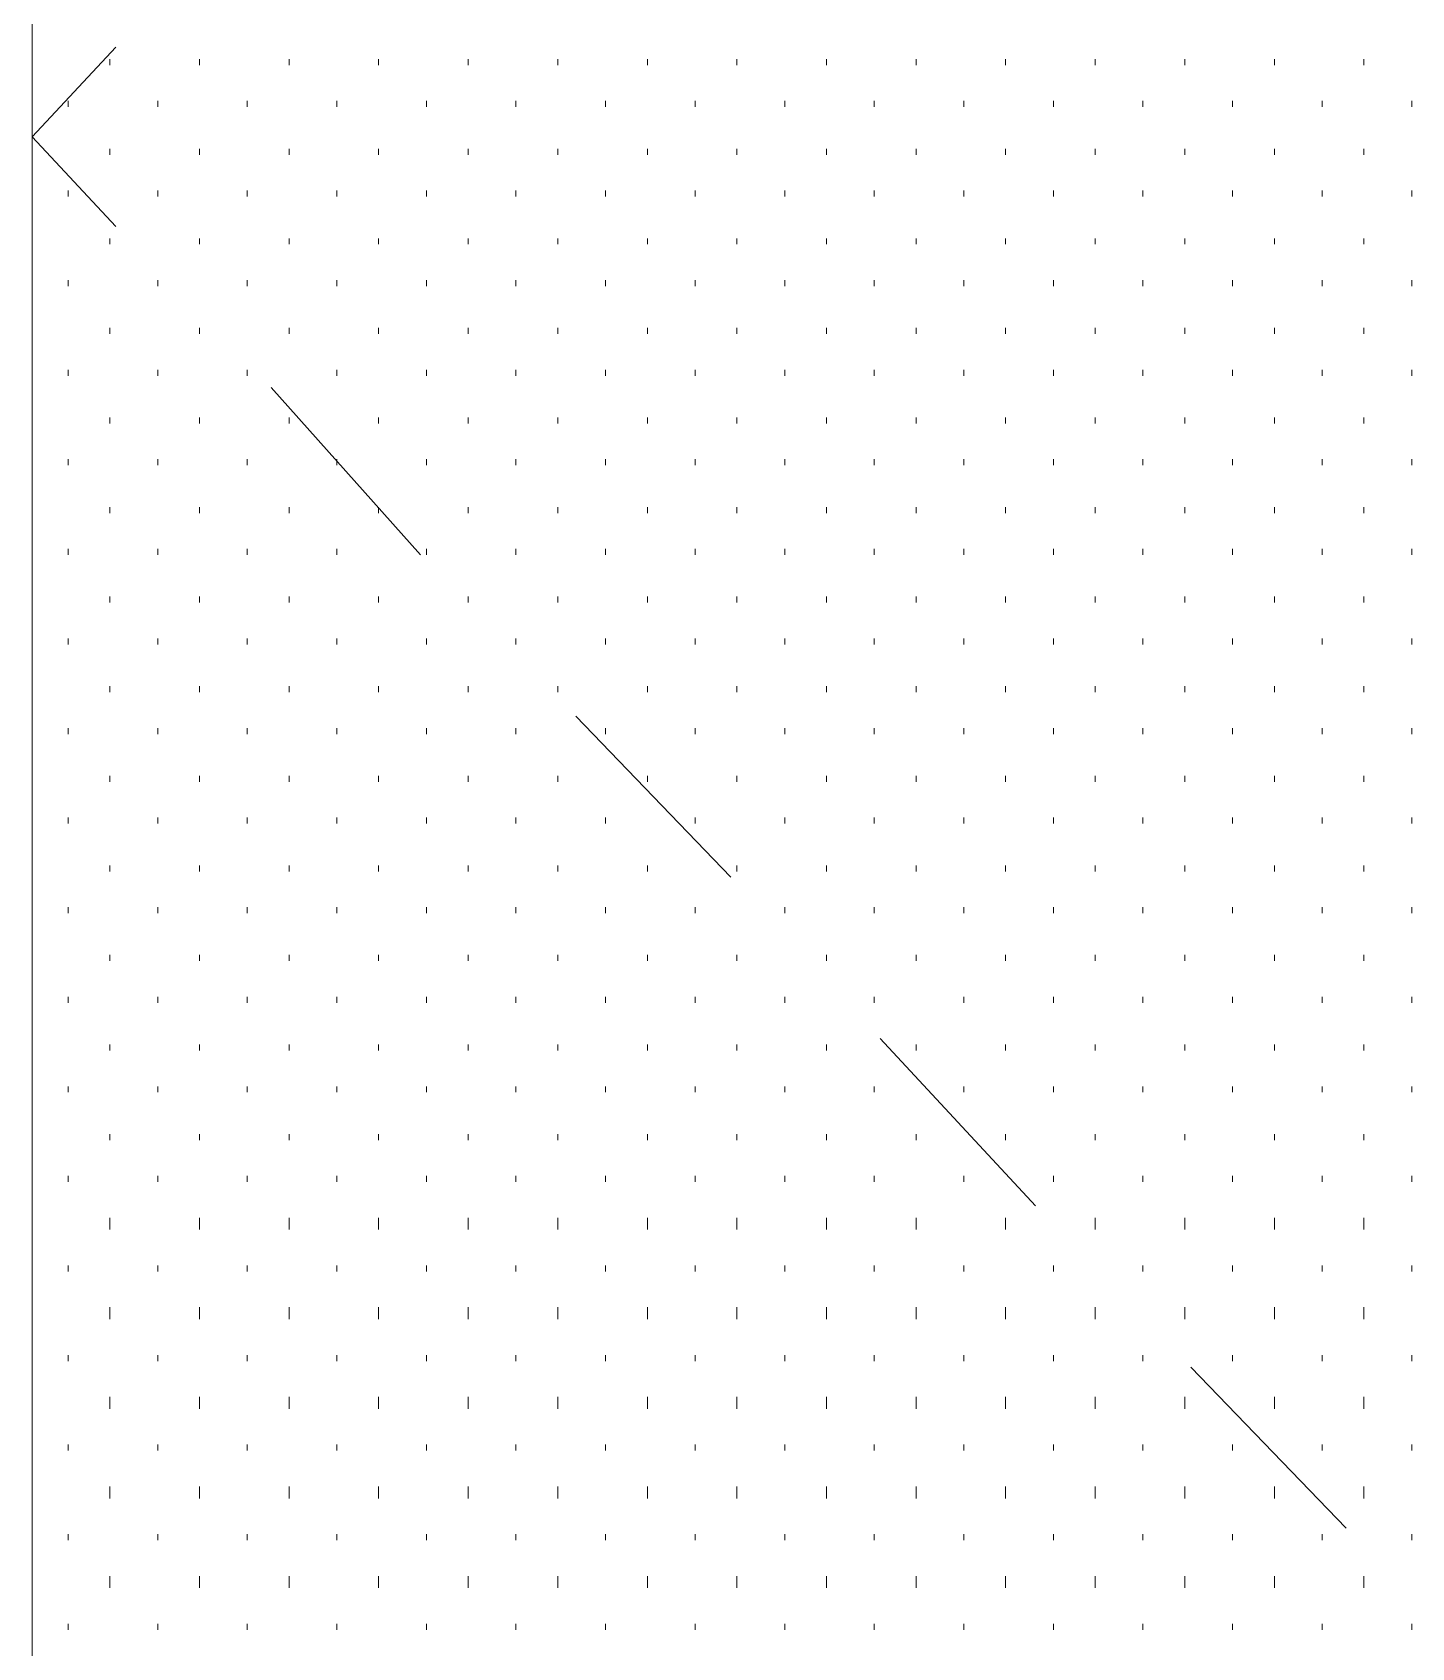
# Model space of a CAD drawing. Header units: inches. Extents: x -6061 to 13621, y -296 to 7483.
# Drawn here: x 12259.52 to 12278.02, y 148.19 to 169.85 of the extents above; entities that cross this region are included whole.
import ezdxf

# ---------------------------------------------------------------- set-up
doc = ezdxf.new("R2010")
doc.units = ezdxf.units.IN
doc.header["$MEASUREMENT"] = 0
doc.layers.get('0').update_dxf_attribs({"linetype": 'CONTINUOUS'})

msp = doc.modelspace()

# ---------------------------------------------------------------- linework, layer by layer
at = {"color": 7, "linetype": 'Continuous', "lineweight": 9, "true_color": 0x000007}
for p, q in [((12259.52316, 126.40098), (12259.52316, 210.41591)), ((12259.52316, 207.93311), (12259.52316, 128.88379)), ((12260.64443, 169.64985), (12259.52316, 168.44849)), ((12260.64443, 167.24714), (12259.52316, 168.44849)), ((12264.72904, 162.84216), (12262.72678, 165.08469)), ((12268.89375, 158.51727), (12266.81139, 160.67972)), ((12272.97836, 154.11229), (12270.89601, 156.35483)), ((12277.14307, 149.78741), (12275.06071, 151.94985))]:
    msp.add_line(p, q, dxfattribs=at)
at = {"color": 7, "linetype": 'Continuous', "lineweight": 9, "true_color": 0xffffff}
for p, q in [((12260.56433, 169.40958), (12260.56433, 169.48967)), ((12261.76569, 169.40958), (12261.76569, 169.48967)), ((12262.96705, 169.40958), (12262.96705, 169.48967)), ((12264.16841, 169.40958), (12264.16841, 169.48967)), ((12265.36976, 169.40958), (12265.36976, 169.48967)), ((12266.57112, 169.40958), (12266.57112, 169.48967)), ((12267.77248, 169.40958), (12267.77248, 169.48967)), ((12268.97384, 169.40958), (12268.97384, 169.48967)), ((12270.17519, 169.40958), (12270.17519, 169.48967)), ((12271.37655, 169.40958), (12271.37655, 169.48967)), ((12272.57791, 169.40958), (12272.57791, 169.48967)), ((12273.77927, 169.40958), (12273.77927, 169.48967)), ((12274.98062, 169.40958), (12274.98062, 169.48967)), ((12276.18198, 169.40958), (12276.18198, 169.48967)), ((12277.38334, 169.40958), (12277.38334, 169.48967)), ((12260.0037, 168.84895), (12260.0037, 168.92904)), ((12261.20506, 168.84895), (12261.20506, 168.92904)), ((12262.40642, 168.84895), (12262.40642, 168.92904)), ((12263.60777, 168.84895), (12263.60777, 168.92904)), ((12264.80913, 168.84895), (12264.80913, 168.92904)), ((12266.01049, 168.84895), (12266.01049, 168.92904)), ((12267.21185, 168.84895), (12267.21185, 168.92904)), ((12268.4132, 168.84895), (12268.4132, 168.92904)), ((12269.61456, 168.84895), (12269.61456, 168.92904)), ((12270.81592, 168.84895), (12270.81592, 168.92904)), ((12272.01728, 168.84895), (12272.01728, 168.92904)), ((12273.21863, 168.84895), (12273.21863, 168.92904)), ((12274.41999, 168.84895), (12274.41999, 168.92904)), ((12275.62135, 168.84895), (12275.62135, 168.92904)), ((12276.82271, 168.84895), (12276.82271, 168.92904)), ((12278.02406, 168.84895), (12278.02406, 168.92904)), ((12260.56433, 168.20822), (12260.56433, 168.28831)), ((12261.76569, 168.20822), (12261.76569, 168.28831)), ((12262.96705, 168.20822), (12262.96705, 168.28831)), ((12264.16841, 168.20822), (12264.16841, 168.28831)), ((12265.36976, 168.20822), (12265.36976, 168.28831)), ((12266.57112, 168.20822), (12266.57112, 168.28831)), ((12267.77248, 168.20822), (12267.77248, 168.28831)), ((12268.97384, 168.20822), (12268.97384, 168.28831)), ((12270.17519, 168.20822), (12270.17519, 168.28831)), ((12271.37655, 168.20822), (12271.37655, 168.28831)), ((12272.57791, 168.20822), (12272.57791, 168.28831)), ((12273.77927, 168.20822), (12273.77927, 168.28831)), ((12274.98062, 168.20822), (12274.98062, 168.28831)), ((12276.18198, 168.20822), (12276.18198, 168.28831)), ((12277.38334, 168.20822), (12277.38334, 168.28831)), ((12260.0037, 167.64759), (12260.0037, 167.72768)), ((12261.20506, 167.64759), (12261.20506, 167.72768)), ((12262.40642, 167.64759), (12262.40642, 167.72768)), ((12263.60777, 167.64759), (12263.60777, 167.72768)), ((12264.80913, 167.64759), (12264.80913, 167.72768)), ((12266.01049, 167.64759), (12266.01049, 167.72768)), ((12267.21185, 167.64759), (12267.21185, 167.72768)), ((12268.4132, 167.64759), (12268.4132, 167.72768)), ((12269.61456, 167.64759), (12269.61456, 167.72768)), ((12270.81592, 167.64759), (12270.81592, 167.72768)), ((12272.01728, 167.64759), (12272.01728, 167.72768)), ((12273.21863, 167.64759), (12273.21863, 167.72768)), ((12274.41999, 167.64759), (12274.41999, 167.72768)), ((12275.62135, 167.64759), (12275.62135, 167.72768)), ((12276.82271, 167.64759), (12276.82271, 167.72768)), ((12278.02406, 167.64759), (12278.02406, 167.72768)), ((12260.56433, 167.00686), (12260.56433, 167.08696)), ((12261.76569, 167.00686), (12261.76569, 167.08696)), ((12262.96705, 167.00686), (12262.96705, 167.08696)), ((12264.16841, 167.00686), (12264.16841, 167.08696)), ((12265.36976, 167.00686), (12265.36976, 167.08696)), ((12266.57112, 167.00686), (12266.57112, 167.08696)), ((12267.77248, 167.00686), (12267.77248, 167.08696)), ((12268.97384, 167.00686), (12268.97384, 167.08696)), ((12270.17519, 167.00686), (12270.17519, 167.08696)), ((12271.37655, 167.00686), (12271.37655, 167.08696)), ((12272.57791, 167.00686), (12272.57791, 167.08696)), ((12273.77927, 167.00686), (12273.77927, 167.08696)), ((12274.98062, 167.00686), (12274.98062, 167.08696)), ((12276.18198, 167.00686), (12276.18198, 167.08696)), ((12277.38334, 167.00686), (12277.38334, 167.08696)), ((12260.0037, 166.44623), (12260.0037, 166.52632)), ((12261.20506, 166.44623), (12261.20506, 166.52632)), ((12262.40642, 166.44623), (12262.40642, 166.52632)), ((12263.60777, 166.44623), (12263.60777, 166.52632)), ((12264.80913, 166.44623), (12264.80913, 166.52632)), ((12266.01049, 166.44623), (12266.01049, 166.52632)), ((12267.21185, 166.44623), (12267.21185, 166.52632)), ((12268.4132, 166.44623), (12268.4132, 166.52632)), ((12269.61456, 166.44623), (12269.61456, 166.52632)), ((12270.81592, 166.44623), (12270.81592, 166.52632)), ((12272.01728, 166.44623), (12272.01728, 166.52632)), ((12273.21863, 166.44623), (12273.21863, 166.52632)), ((12274.41999, 166.44623), (12274.41999, 166.52632)), ((12275.62135, 166.44623), (12275.62135, 166.52632)), ((12276.82271, 166.44623), (12276.82271, 166.52632)), ((12278.02406, 166.44623), (12278.02406, 166.52632)), ((12260.56433, 165.80551), (12260.56433, 165.8856)), ((12261.76569, 165.80551), (12261.76569, 165.8856)), ((12262.96705, 165.80551), (12262.96705, 165.8856)), ((12264.16841, 165.80551), (12264.16841, 165.8856)), ((12265.36976, 165.80551), (12265.36976, 165.8856)), ((12266.57112, 165.80551), (12266.57112, 165.8856)), ((12267.77248, 165.80551), (12267.77248, 165.8856)), ((12268.97384, 165.80551), (12268.97384, 165.8856)), ((12270.17519, 165.80551), (12270.17519, 165.8856)), ((12271.37655, 165.80551), (12271.37655, 165.8856)), ((12272.57791, 165.80551), (12272.57791, 165.8856)), ((12273.77927, 165.80551), (12273.77927, 165.8856)), ((12274.98062, 165.80551), (12274.98062, 165.8856)), ((12276.18198, 165.80551), (12276.18198, 165.8856)), ((12277.38334, 165.80551), (12277.38334, 165.8856)), ((12260.0037, 165.24487), (12260.0037, 165.32496)), ((12261.20506, 165.24487), (12261.20506, 165.32496)), ((12262.40642, 165.24487), (12262.40642, 165.32496)), ((12263.60777, 165.24487), (12263.60777, 165.32496)), ((12264.80913, 165.24487), (12264.80913, 165.32496)), ((12266.01049, 165.24487), (12266.01049, 165.32496)), ((12267.21185, 165.24487), (12267.21185, 165.32496)), ((12268.4132, 165.24487), (12268.4132, 165.32496)), ((12269.61456, 165.24487), (12269.61456, 165.32496)), ((12270.81592, 165.24487), (12270.81592, 165.32496)), ((12272.01728, 165.24487), (12272.01728, 165.32496)), ((12273.21863, 165.24487), (12273.21863, 165.32496)), ((12274.41999, 165.24487), (12274.41999, 165.32496)), ((12275.62135, 165.24487), (12275.62135, 165.32496)), ((12276.82271, 165.24487), (12276.82271, 165.32496)), ((12278.02406, 165.24487), (12278.02406, 165.32496)), ((12260.56433, 164.60415), (12260.56433, 164.68424)), ((12261.76569, 164.60415), (12261.76569, 164.68424)), ((12262.96705, 164.60415), (12262.96705, 164.68424)), ((12264.16841, 164.60415), (12264.16841, 164.68424)), ((12265.36976, 164.60415), (12265.36976, 164.68424)), ((12266.57112, 164.60415), (12266.57112, 164.68424)), ((12267.77248, 164.60415), (12267.77248, 164.68424)), ((12268.97384, 164.60415), (12268.97384, 164.68424)), ((12270.17519, 164.60415), (12270.17519, 164.68424)), ((12271.37655, 164.60415), (12271.37655, 164.68424)), ((12272.57791, 164.60415), (12272.57791, 164.68424)), ((12273.77927, 164.60415), (12273.77927, 164.68424)), ((12274.98062, 164.60415), (12274.98062, 164.68424)), ((12276.18198, 164.60415), (12276.18198, 164.68424)), ((12277.38334, 164.60415), (12277.38334, 164.68424)), ((12260.0037, 164.04352), (12260.0037, 164.12361)), ((12261.20506, 164.04352), (12261.20506, 164.12361)), ((12262.40642, 164.04352), (12262.40642, 164.12361)), ((12263.60777, 164.04352), (12263.60777, 164.12361)), ((12264.80913, 164.04352), (12264.80913, 164.12361)), ((12266.01049, 164.04352), (12266.01049, 164.12361)), ((12267.21185, 164.04352), (12267.21185, 164.12361)), ((12268.4132, 164.04352), (12268.4132, 164.12361)), ((12269.61456, 164.04352), (12269.61456, 164.12361)), ((12270.81592, 164.04352), (12270.81592, 164.12361)), ((12272.01728, 164.04352), (12272.01728, 164.12361)), ((12273.21863, 164.04352), (12273.21863, 164.12361)), ((12274.41999, 164.04352), (12274.41999, 164.12361)), ((12275.62135, 164.04352), (12275.62135, 164.12361)), ((12276.82271, 164.04352), (12276.82271, 164.12361)), ((12278.02406, 164.04352), (12278.02406, 164.12361)), ((12260.56433, 163.40279), (12260.56433, 163.48288)), ((12261.76569, 163.40279), (12261.76569, 163.48288)), ((12262.96705, 163.40279), (12262.96705, 163.48288)), ((12264.16841, 163.40279), (12264.16841, 163.48288)), ((12265.36976, 163.40279), (12265.36976, 163.48288)), ((12266.57112, 163.40279), (12266.57112, 163.48288)), ((12267.77248, 163.40279), (12267.77248, 163.48288)), ((12268.97384, 163.40279), (12268.97384, 163.48288)), ((12270.17519, 163.40279), (12270.17519, 163.48288)), ((12271.37655, 163.40279), (12271.37655, 163.48288)), ((12272.57791, 163.40279), (12272.57791, 163.48288)), ((12273.77927, 163.40279), (12273.77927, 163.48288)), ((12274.98062, 163.40279), (12274.98062, 163.48288)), ((12276.18198, 163.40279), (12276.18198, 163.48288)), ((12277.38334, 163.40279), (12277.38334, 163.48288)), ((12260.0037, 162.84216), (12260.0037, 162.92225)), ((12261.20506, 162.84216), (12261.20506, 162.92225)), ((12262.40642, 162.84216), (12262.40642, 162.92225)), ((12263.60777, 162.84216), (12263.60777, 162.92225)), ((12264.80913, 162.84216), (12264.80913, 162.92225)), ((12266.01049, 162.84216), (12266.01049, 162.92225)), ((12267.21185, 162.84216), (12267.21185, 162.92225)), ((12268.4132, 162.84216), (12268.4132, 162.92225)), ((12269.61456, 162.84216), (12269.61456, 162.92225)), ((12270.81592, 162.84216), (12270.81592, 162.92225)), ((12272.01728, 162.84216), (12272.01728, 162.92225)), ((12273.21863, 162.84216), (12273.21863, 162.92225)), ((12274.41999, 162.84216), (12274.41999, 162.92225)), ((12275.62135, 162.84216), (12275.62135, 162.92225)), ((12276.82271, 162.84216), (12276.82271, 162.92225)), ((12278.02406, 162.84216), (12278.02406, 162.92225)), ((12260.56433, 162.20143), (12260.56433, 162.28153)), ((12261.76569, 162.20143), (12261.76569, 162.28153)), ((12262.96705, 162.20143), (12262.96705, 162.28153)), ((12264.16841, 162.20143), (12264.16841, 162.28153)), ((12265.36976, 162.20143), (12265.36976, 162.28153)), ((12266.57112, 162.20143), (12266.57112, 162.28153)), ((12267.77248, 162.20143), (12267.77248, 162.28153)), ((12268.97384, 162.20143), (12268.97384, 162.28153)), ((12270.17519, 162.20143), (12270.17519, 162.28153)), ((12271.37655, 162.20143), (12271.37655, 162.28153)), ((12272.57791, 162.20143), (12272.57791, 162.28153)), ((12273.77927, 162.20143), (12273.77927, 162.28153)), ((12274.98062, 162.20143), (12274.98062, 162.28153)), ((12276.18198, 162.20143), (12276.18198, 162.28153)), ((12277.38334, 162.20143), (12277.38334, 162.28153)), ((12260.0037, 161.6408), (12260.0037, 161.72089)), ((12261.20506, 161.6408), (12261.20506, 161.72089)), ((12262.40642, 161.6408), (12262.40642, 161.72089)), ((12263.60777, 161.6408), (12263.60777, 161.72089)), ((12264.80913, 161.6408), (12264.80913, 161.72089)), ((12266.01049, 161.6408), (12266.01049, 161.72089)), ((12267.21185, 161.6408), (12267.21185, 161.72089)), ((12268.4132, 161.6408), (12268.4132, 161.72089)), ((12269.61456, 161.6408), (12269.61456, 161.72089)), ((12270.81592, 161.6408), (12270.81592, 161.72089)), ((12272.01728, 161.6408), (12272.01728, 161.72089)), ((12273.21863, 161.6408), (12273.21863, 161.72089)), ((12274.41999, 161.6408), (12274.41999, 161.72089)), ((12275.62135, 161.6408), (12275.62135, 161.72089)), ((12276.82271, 161.6408), (12276.82271, 161.72089)), ((12278.02406, 161.6408), (12278.02406, 161.72089)), ((12260.56433, 161.00008), (12260.56433, 161.08017)), ((12261.76569, 161.00008), (12261.76569, 161.08017)), ((12262.96705, 161.00008), (12262.96705, 161.08017)), ((12264.16841, 161.00008), (12264.16841, 161.08017)), ((12265.36976, 161.00008), (12265.36976, 161.08017)), ((12266.57112, 161.00008), (12266.57112, 161.08017)), ((12267.77248, 161.00008), (12267.77248, 161.08017)), ((12268.97384, 161.00008), (12268.97384, 161.08017)), ((12270.17519, 161.00008), (12270.17519, 161.08017)), ((12271.37655, 161.00008), (12271.37655, 161.08017)), ((12272.57791, 161.00008), (12272.57791, 161.08017)), ((12273.77927, 161.00008), (12273.77927, 161.08017)), ((12274.98062, 161.00008), (12274.98062, 161.08017)), ((12276.18198, 161.00008), (12276.18198, 161.08017)), ((12277.38334, 161.00008), (12277.38334, 161.08017)), ((12260.0037, 160.43944), (12260.0037, 160.51953)), ((12261.20506, 160.43944), (12261.20506, 160.51953)), ((12262.40642, 160.43944), (12262.40642, 160.51953)), ((12263.60777, 160.43944), (12263.60777, 160.51953)), ((12264.80913, 160.43944), (12264.80913, 160.51953)), ((12266.01049, 160.43944), (12266.01049, 160.51953)), ((12267.21185, 160.43944), (12267.21185, 160.51953)), ((12268.4132, 160.43944), (12268.4132, 160.51953)), ((12269.61456, 160.43944), (12269.61456, 160.51953)), ((12270.81592, 160.43944), (12270.81592, 160.51953)), ((12272.01728, 160.43944), (12272.01728, 160.51953)), ((12273.21863, 160.43944), (12273.21863, 160.51953)), ((12274.41999, 160.43944), (12274.41999, 160.51953)), ((12275.62135, 160.43944), (12275.62135, 160.51953)), ((12276.82271, 160.43944), (12276.82271, 160.51953)), ((12278.02406, 160.43944), (12278.02406, 160.51953)), ((12260.56433, 159.79872), (12260.56433, 159.87881)), ((12261.76569, 159.79872), (12261.76569, 159.87881)), ((12262.96705, 159.79872), (12262.96705, 159.87881)), ((12264.16841, 159.79872), (12264.16841, 159.87881)), ((12265.36976, 159.79872), (12265.36976, 159.87881)), ((12266.57112, 159.79872), (12266.57112, 159.87881)), ((12267.77248, 159.79872), (12267.77248, 159.87881)), ((12268.97384, 159.79872), (12268.97384, 159.87881)), ((12270.17519, 159.79872), (12270.17519, 159.87881)), ((12271.37655, 159.79872), (12271.37655, 159.87881)), ((12272.57791, 159.79872), (12272.57791, 159.87881)), ((12273.77927, 159.79872), (12273.77927, 159.87881)), ((12274.98062, 159.79872), (12274.98062, 159.87881)), ((12276.18198, 159.79872), (12276.18198, 159.87881)), ((12277.38334, 159.79872), (12277.38334, 159.87881)), ((12260.0037, 159.23809), (12260.0037, 159.31818)), ((12261.20506, 159.23809), (12261.20506, 159.31818)), ((12262.40642, 159.23809), (12262.40642, 159.31818)), ((12263.60777, 159.23809), (12263.60777, 159.31818)), ((12264.80913, 159.23809), (12264.80913, 159.31818)), ((12266.01049, 159.23809), (12266.01049, 159.31818)), ((12267.21185, 159.23809), (12267.21185, 159.31818)), ((12268.4132, 159.23809), (12268.4132, 159.31818)), ((12269.61456, 159.23809), (12269.61456, 159.31818)), ((12270.81592, 159.23809), (12270.81592, 159.31818)), ((12272.01728, 159.23809), (12272.01728, 159.31818)), ((12273.21863, 159.23809), (12273.21863, 159.31818)), ((12274.41999, 159.23809), (12274.41999, 159.31818)), ((12275.62135, 159.23809), (12275.62135, 159.31818)), ((12276.82271, 159.23809), (12276.82271, 159.31818)), ((12278.02406, 159.23809), (12278.02406, 159.31818)), ((12260.56433, 158.59736), (12260.56433, 158.67745)), ((12261.76569, 158.59736), (12261.76569, 158.67745)), ((12262.96705, 158.59736), (12262.96705, 158.67745)), ((12264.16841, 158.59736), (12264.16841, 158.67745)), ((12265.36976, 158.59736), (12265.36976, 158.67745)), ((12266.57112, 158.59736), (12266.57112, 158.67745)), ((12267.77248, 158.59736), (12267.77248, 158.67745)), ((12268.97384, 158.59736), (12268.97384, 158.67745)), ((12270.17519, 158.59736), (12270.17519, 158.67745)), ((12271.37655, 158.59736), (12271.37655, 158.67745)), ((12272.57791, 158.59736), (12272.57791, 158.67745)), ((12273.77927, 158.59736), (12273.77927, 158.67745)), ((12274.98062, 158.59736), (12274.98062, 158.67745)), ((12276.18198, 158.59736), (12276.18198, 158.67745)), ((12277.38334, 158.59736), (12277.38334, 158.67745)), ((12260.0037, 158.03673), (12260.0037, 158.11682)), ((12261.20506, 158.03673), (12261.20506, 158.11682)), ((12262.40642, 158.03673), (12262.40642, 158.11682)), ((12263.60777, 158.03673), (12263.60777, 158.11682)), ((12264.80913, 158.03673), (12264.80913, 158.11682)), ((12266.01049, 158.03673), (12266.01049, 158.11682)), ((12267.21185, 158.03673), (12267.21185, 158.11682)), ((12268.4132, 158.03673), (12268.4132, 158.11682)), ((12269.61456, 158.03673), (12269.61456, 158.11682)), ((12270.81592, 158.03673), (12270.81592, 158.11682)), ((12272.01728, 158.03673), (12272.01728, 158.11682)), ((12273.21863, 158.03673), (12273.21863, 158.11682)), ((12274.41999, 158.03673), (12274.41999, 158.11682)), ((12275.62135, 158.03673), (12275.62135, 158.11682)), ((12276.82271, 158.03673), (12276.82271, 158.11682)), ((12278.02406, 158.03673), (12278.02406, 158.11682)), ((12260.56433, 157.39601), (12260.56433, 157.4761)), ((12261.76569, 157.39601), (12261.76569, 157.4761)), ((12262.96705, 157.39601), (12262.96705, 157.4761)), ((12264.16841, 157.39601), (12264.16841, 157.4761)), ((12265.36976, 157.39601), (12265.36976, 157.4761)), ((12266.57112, 157.39601), (12266.57112, 157.4761)), ((12267.77248, 157.39601), (12267.77248, 157.4761)), ((12268.97384, 157.39601), (12268.97384, 157.4761)), ((12270.17519, 157.39601), (12270.17519, 157.4761)), ((12271.37655, 157.39601), (12271.37655, 157.4761)), ((12272.57791, 157.39601), (12272.57791, 157.4761)), ((12273.77927, 157.39601), (12273.77927, 157.4761)), ((12274.98062, 157.39601), (12274.98062, 157.4761)), ((12276.18198, 157.39601), (12276.18198, 157.4761)), ((12277.38334, 157.39601), (12277.38334, 157.4761)), ((12260.0037, 156.83537), (12260.0037, 156.91546)), ((12261.20506, 156.83537), (12261.20506, 156.91546)), ((12262.40642, 156.83537), (12262.40642, 156.91546)), ((12263.60777, 156.83537), (12263.60777, 156.91546)), ((12264.80913, 156.83537), (12264.80913, 156.91546)), ((12266.01049, 156.83537), (12266.01049, 156.91546)), ((12267.21185, 156.83537), (12267.21185, 156.91546)), ((12268.4132, 156.83537), (12268.4132, 156.91546)), ((12269.61456, 156.83537), (12269.61456, 156.91546)), ((12270.81592, 156.83537), (12270.81592, 156.91546)), ((12272.01728, 156.83537), (12272.01728, 156.91546)), ((12273.21863, 156.83537), (12273.21863, 156.91546)), ((12274.41999, 156.83537), (12274.41999, 156.91546)), ((12275.62135, 156.83537), (12275.62135, 156.91546)), ((12276.82271, 156.83537), (12276.82271, 156.91546)), ((12278.02406, 156.83537), (12278.02406, 156.91546)), ((12260.56433, 156.19465), (12260.56433, 156.27474)), ((12261.76569, 156.19465), (12261.76569, 156.27474)), ((12262.96705, 156.19465), (12262.96705, 156.27474)), ((12264.16841, 156.19465), (12264.16841, 156.27474)), ((12265.36976, 156.19465), (12265.36976, 156.27474)), ((12266.57112, 156.19465), (12266.57112, 156.27474)), ((12267.77248, 156.19465), (12267.77248, 156.27474)), ((12268.97384, 156.19465), (12268.97384, 156.27474)), ((12270.17519, 156.19465), (12270.17519, 156.27474)), ((12271.37655, 156.19465), (12271.37655, 156.27474)), ((12272.57791, 156.19465), (12272.57791, 156.27474)), ((12273.77927, 156.19465), (12273.77927, 156.27474)), ((12274.98062, 156.19465), (12274.98062, 156.27474)), ((12276.18198, 156.19465), (12276.18198, 156.27474)), ((12277.38334, 156.19465), (12277.38334, 156.27474)), ((12260.0037, 155.63401), (12260.0037, 155.7141)), ((12261.20506, 155.63401), (12261.20506, 155.7141)), ((12262.40642, 155.63401), (12262.40642, 155.7141)), ((12263.60777, 155.63401), (12263.60777, 155.7141)), ((12264.80913, 155.63401), (12264.80913, 155.7141)), ((12266.01049, 155.63401), (12266.01049, 155.7141)), ((12267.21185, 155.63401), (12267.21185, 155.7141)), ((12268.4132, 155.63401), (12268.4132, 155.7141)), ((12269.61456, 155.63401), (12269.61456, 155.7141)), ((12270.81592, 155.63401), (12270.81592, 155.7141)), ((12272.01728, 155.63401), (12272.01728, 155.7141)), ((12273.21863, 155.63401), (12273.21863, 155.7141)), ((12274.41999, 155.63401), (12274.41999, 155.7141)), ((12275.62135, 155.63401), (12275.62135, 155.7141)), ((12276.82271, 155.63401), (12276.82271, 155.7141)), ((12278.02406, 155.63401), (12278.02406, 155.7141)), ((12260.56433, 154.99329), (12260.56433, 155.07338)), ((12261.76569, 154.99329), (12261.76569, 155.07338)), ((12262.96705, 154.99329), (12262.96705, 155.07338)), ((12264.16841, 154.99329), (12264.16841, 155.07338)), ((12265.36976, 154.99329), (12265.36976, 155.07338)), ((12266.57112, 154.99329), (12266.57112, 155.07338)), ((12267.77248, 154.99329), (12267.77248, 155.07338)), ((12268.97384, 154.99329), (12268.97384, 155.07338)), ((12270.17519, 154.99329), (12270.17519, 155.07338)), ((12271.37655, 154.99329), (12271.37655, 155.07338)), ((12272.57791, 154.99329), (12272.57791, 155.07338)), ((12273.77927, 154.99329), (12273.77927, 155.07338)), ((12274.98062, 154.99329), (12274.98062, 155.07338)), ((12276.18198, 154.99329), (12276.18198, 155.07338)), ((12277.38334, 154.99329), (12277.38334, 155.07338)), ((12260.0037, 154.43266), (12260.0037, 154.51275)), ((12261.20506, 154.43266), (12261.20506, 154.51275)), ((12262.40642, 154.43266), (12262.40642, 154.51275)), ((12263.60777, 154.43266), (12263.60777, 154.51275)), ((12264.80913, 154.43266), (12264.80913, 154.51275)), ((12266.01049, 154.43266), (12266.01049, 154.51275)), ((12267.21185, 154.43266), (12267.21185, 154.51275)), ((12268.4132, 154.43266), (12268.4132, 154.51275)), ((12269.61456, 154.43266), (12269.61456, 154.51275)), ((12270.81592, 154.43266), (12270.81592, 154.51275)), ((12272.01728, 154.43266), (12272.01728, 154.51275)), ((12273.21863, 154.43266), (12273.21863, 154.51275)), ((12274.41999, 154.43266), (12274.41999, 154.51275)), ((12275.62135, 154.43266), (12275.62135, 154.51275)), ((12276.82271, 154.43266), (12276.82271, 154.51275)), ((12278.02406, 154.43266), (12278.02406, 154.51275)), ((12260.56433, 153.79193), (12260.56433, 153.95211)), ((12261.76569, 153.79193), (12261.76569, 153.95211)), ((12262.96705, 153.79193), (12262.96705, 153.95211)), ((12264.16841, 153.79193), (12264.16841, 153.95211)), ((12265.36976, 153.79193), (12265.36976, 153.95211)), ((12266.57112, 153.79193), (12266.57112, 153.95211)), ((12267.77248, 153.79193), (12267.77248, 153.95211)), ((12268.97384, 153.79193), (12268.97384, 153.95211)), ((12270.17519, 153.79193), (12270.17519, 153.95211)), ((12271.37655, 153.79193), (12271.37655, 153.95211)), ((12272.57791, 153.79193), (12272.57791, 153.95211)), ((12273.77927, 153.79193), (12273.77927, 153.95211)), ((12274.98062, 153.79193), (12274.98062, 153.95211)), ((12276.18198, 153.79193), (12276.18198, 153.95211)), ((12277.38334, 153.79193), (12277.38334, 153.95211)), ((12260.0037, 153.2313), (12260.0037, 153.31139)), ((12261.20506, 153.2313), (12261.20506, 153.31139)), ((12262.40642, 153.2313), (12262.40642, 153.31139)), ((12263.60777, 153.2313), (12263.60777, 153.31139)), ((12264.80913, 153.2313), (12264.80913, 153.31139)), ((12266.01049, 153.2313), (12266.01049, 153.31139)), ((12267.21185, 153.2313), (12267.21185, 153.31139)), ((12268.4132, 153.2313), (12268.4132, 153.31139)), ((12269.61456, 153.2313), (12269.61456, 153.31139)), ((12270.81592, 153.2313), (12270.81592, 153.31139)), ((12272.01728, 153.2313), (12272.01728, 153.31139)), ((12273.21863, 153.2313), (12273.21863, 153.31139)), ((12274.41999, 153.2313), (12274.41999, 153.31139)), ((12275.62135, 153.2313), (12275.62135, 153.31139)), ((12276.82271, 153.2313), (12276.82271, 153.31139)), ((12278.02406, 153.2313), (12278.02406, 153.31139)), ((12260.56433, 152.59058), (12260.56433, 152.75076)), ((12261.76569, 152.59058), (12261.76569, 152.75076)), ((12262.96705, 152.59058), (12262.96705, 152.75076)), ((12264.16841, 152.59058), (12264.16841, 152.75076)), ((12265.36976, 152.59058), (12265.36976, 152.75076)), ((12266.57112, 152.59058), (12266.57112, 152.75076)), ((12267.77248, 152.59058), (12267.77248, 152.75076)), ((12268.97384, 152.59058), (12268.97384, 152.75076)), ((12270.17519, 152.59058), (12270.17519, 152.75076)), ((12271.37655, 152.59058), (12271.37655, 152.75076)), ((12272.57791, 152.59058), (12272.57791, 152.75076)), ((12273.77927, 152.59058), (12273.77927, 152.75076)), ((12274.98062, 152.59058), (12274.98062, 152.75076)), ((12276.18198, 152.59058), (12276.18198, 152.75076)), ((12277.38334, 152.59058), (12277.38334, 152.75076)), ((12260.0037, 152.02994), (12260.0037, 152.11003)), ((12261.20506, 152.02994), (12261.20506, 152.11003)), ((12262.40642, 152.02994), (12262.40642, 152.11003)), ((12263.60777, 152.02994), (12263.60777, 152.11003)), ((12264.80913, 152.02994), (12264.80913, 152.11003)), ((12266.01049, 152.02994), (12266.01049, 152.11003)), ((12267.21185, 152.02994), (12267.21185, 152.11003)), ((12268.4132, 152.02994), (12268.4132, 152.11003)), ((12269.61456, 152.02994), (12269.61456, 152.11003)), ((12270.81592, 152.02994), (12270.81592, 152.11003)), ((12272.01728, 152.02994), (12272.01728, 152.11003)), ((12273.21863, 152.02994), (12273.21863, 152.11003)), ((12274.41999, 152.02994), (12274.41999, 152.11003)), ((12275.62135, 152.02994), (12275.62135, 152.11003)), ((12276.82271, 152.02994), (12276.82271, 152.11003)), ((12278.02406, 152.02994), (12278.02406, 152.11003)), ((12260.56433, 151.38922), (12260.56433, 151.5494)), ((12261.76569, 151.38922), (12261.76569, 151.5494)), ((12262.96705, 151.38922), (12262.96705, 151.5494)), ((12264.16841, 151.38922), (12264.16841, 151.5494)), ((12265.36976, 151.38922), (12265.36976, 151.5494)), ((12266.57112, 151.38922), (12266.57112, 151.5494)), ((12267.77248, 151.38922), (12267.77248, 151.5494)), ((12268.97384, 151.38922), (12268.97384, 151.5494)), ((12270.17519, 151.38922), (12270.17519, 151.5494)), ((12271.37655, 151.38922), (12271.37655, 151.5494)), ((12272.57791, 151.38922), (12272.57791, 151.5494)), ((12273.77927, 151.38922), (12273.77927, 151.5494)), ((12274.98062, 151.38922), (12274.98062, 151.5494)), ((12276.18198, 151.38922), (12276.18198, 151.5494)), ((12277.38334, 151.38922), (12277.38334, 151.5494)), ((12260.0037, 150.82858), (12260.0037, 150.90867)), ((12261.20506, 150.82858), (12261.20506, 150.90867)), ((12262.40642, 150.82858), (12262.40642, 150.90867)), ((12263.60777, 150.82858), (12263.60777, 150.90867)), ((12264.80913, 150.82858), (12264.80913, 150.90867)), ((12266.01049, 150.82858), (12266.01049, 150.90867)), ((12267.21185, 150.82858), (12267.21185, 150.90867)), ((12268.4132, 150.82858), (12268.4132, 150.90867)), ((12269.61456, 150.82858), (12269.61456, 150.90867)), ((12270.81592, 150.82858), (12270.81592, 150.90867)), ((12272.01728, 150.82858), (12272.01728, 150.90867)), ((12273.21863, 150.82858), (12273.21863, 150.90867)), ((12274.41999, 150.82858), (12274.41999, 150.90867)), ((12275.62135, 150.82858), (12275.62135, 150.90867)), ((12276.82271, 150.82858), (12276.82271, 150.90867)), ((12278.02406, 150.82858), (12278.02406, 150.90867)), ((12260.56433, 150.18786), (12260.56433, 150.34804)), ((12261.76569, 150.18786), (12261.76569, 150.34804)), ((12262.96705, 150.18786), (12262.96705, 150.34804)), ((12264.16841, 150.18786), (12264.16841, 150.34804)), ((12265.36976, 150.18786), (12265.36976, 150.34804)), ((12266.57112, 150.18786), (12266.57112, 150.34804)), ((12267.77248, 150.18786), (12267.77248, 150.34804)), ((12268.97384, 150.18786), (12268.97384, 150.34804)), ((12270.17519, 150.18786), (12270.17519, 150.34804)), ((12271.37655, 150.18786), (12271.37655, 150.34804)), ((12272.57791, 150.18786), (12272.57791, 150.34804)), ((12273.77927, 150.18786), (12273.77927, 150.34804)), ((12274.98062, 150.18786), (12274.98062, 150.34804)), ((12276.18198, 150.18786), (12276.18198, 150.34804)), ((12277.38334, 150.18786), (12277.38334, 150.34804)), ((12260.0037, 149.62723), (12260.0037, 149.70732)), ((12261.20506, 149.62723), (12261.20506, 149.70732)), ((12262.40642, 149.62723), (12262.40642, 149.70732)), ((12263.60777, 149.62723), (12263.60777, 149.70732)), ((12264.80913, 149.62723), (12264.80913, 149.70732)), ((12266.01049, 149.62723), (12266.01049, 149.70732)), ((12267.21185, 149.62723), (12267.21185, 149.70732)), ((12268.4132, 149.62723), (12268.4132, 149.70732)), ((12269.61456, 149.62723), (12269.61456, 149.70732)), ((12270.81592, 149.62723), (12270.81592, 149.70732)), ((12272.01728, 149.62723), (12272.01728, 149.70732)), ((12273.21863, 149.62723), (12273.21863, 149.70732)), ((12274.41999, 149.62723), (12274.41999, 149.70732)), ((12275.62135, 149.62723), (12275.62135, 149.70732)), ((12276.82271, 149.62723), (12276.82271, 149.70732)), ((12278.02406, 149.62723), (12278.02406, 149.70732)), ((12260.56433, 148.9865), (12260.56433, 149.14668)), ((12261.76569, 148.9865), (12261.76569, 149.14668)), ((12262.96705, 148.9865), (12262.96705, 149.14668)), ((12264.16841, 148.9865), (12264.16841, 149.14668)), ((12265.36976, 148.9865), (12265.36976, 149.14668)), ((12266.57112, 148.9865), (12266.57112, 149.14668)), ((12267.77248, 148.9865), (12267.77248, 149.14668)), ((12268.97384, 148.9865), (12268.97384, 149.14668)), ((12270.17519, 148.9865), (12270.17519, 149.14668)), ((12271.37655, 148.9865), (12271.37655, 149.14668)), ((12272.57791, 148.9865), (12272.57791, 149.14668)), ((12273.77927, 148.9865), (12273.77927, 149.14668)), ((12274.98062, 148.9865), (12274.98062, 149.14668)), ((12276.18198, 148.9865), (12276.18198, 149.14668)), ((12277.38334, 148.9865), (12277.38334, 149.14668)), ((12260.0037, 148.42587), (12260.0037, 148.50596)), ((12261.20506, 148.42587), (12261.20506, 148.50596)), ((12262.40642, 148.42587), (12262.40642, 148.50596)), ((12263.60777, 148.42587), (12263.60777, 148.50596)), ((12264.80913, 148.42587), (12264.80913, 148.50596)), ((12266.01049, 148.42587), (12266.01049, 148.50596)), ((12267.21185, 148.42587), (12267.21185, 148.50596)), ((12268.4132, 148.42587), (12268.4132, 148.50596)), ((12269.61456, 148.42587), (12269.61456, 148.50596)), ((12270.81592, 148.42587), (12270.81592, 148.50596)), ((12272.01728, 148.42587), (12272.01728, 148.50596)), ((12273.21863, 148.42587), (12273.21863, 148.50596)), ((12274.41999, 148.42587), (12274.41999, 148.50596)), ((12275.62135, 148.42587), (12275.62135, 148.50596)), ((12276.82271, 148.42587), (12276.82271, 148.50596)), ((12278.02406, 148.42587), (12278.02406, 148.50596))]:
    msp.add_line(p, q, dxfattribs=at)

doc.saveas('drawing.dxf')
